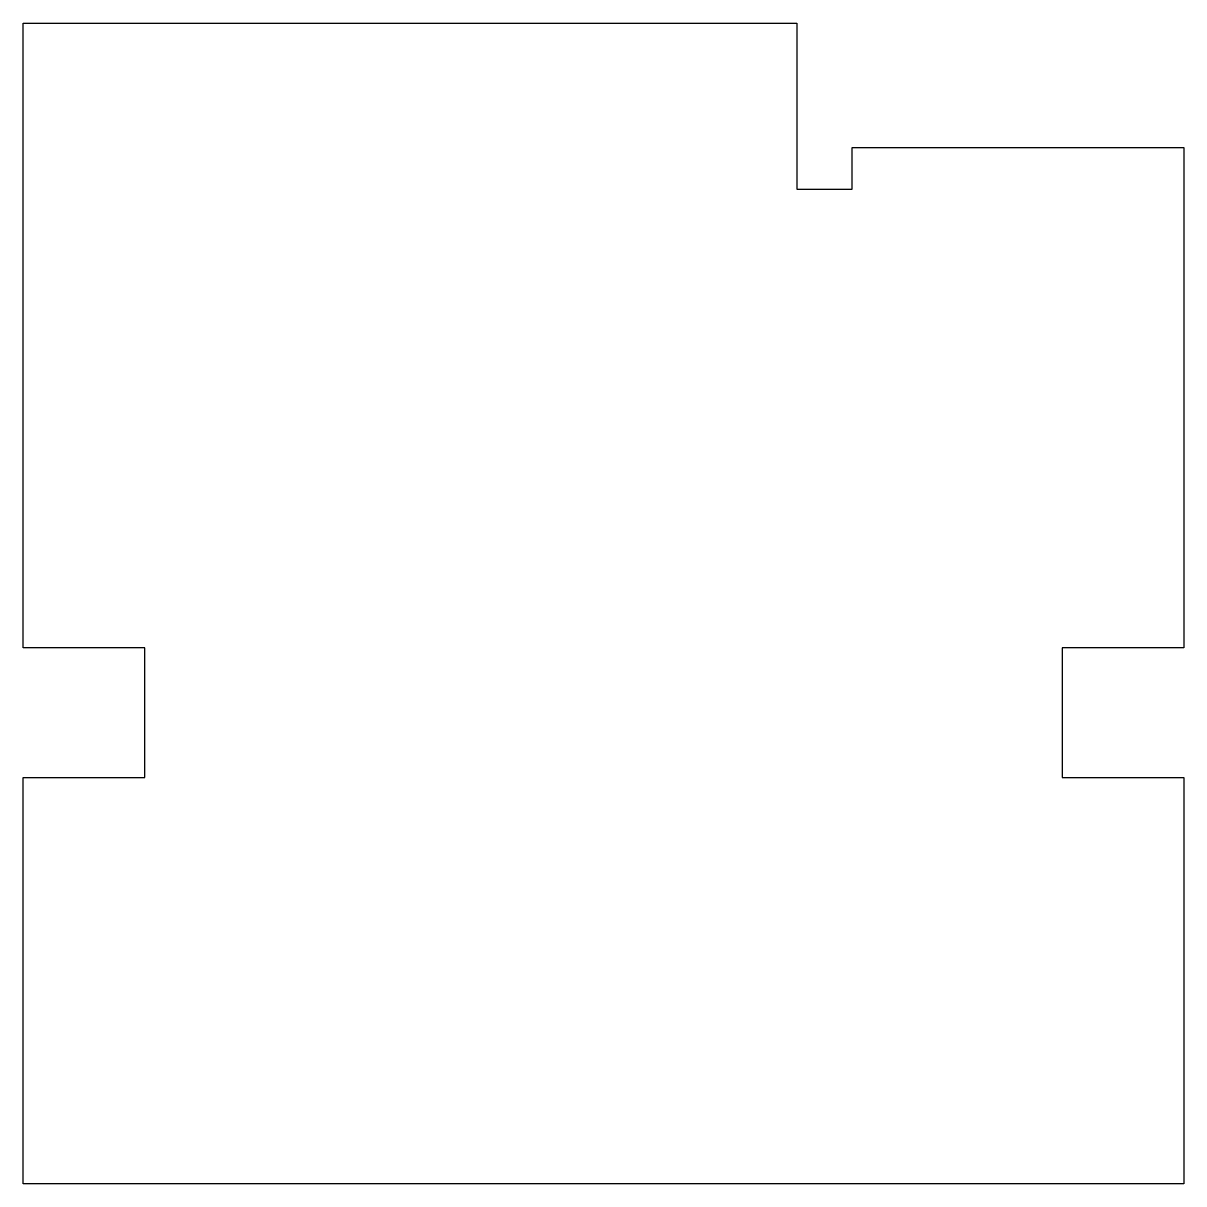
# Model space of a CAD drawing. Header units: millimetres. Extents: x 0 to 420, y 0 to 420.
import ezdxf

# ---------------------------------------------------------------- set-up
doc = ezdxf.new("R2010")
doc.units = ezdxf.units.MM
doc.layers.get('0').update_dxf_attribs({"linetype": 'CONTINUOUS'})

msp = doc.modelspace()

# ---------------------------------------------------------------- linework, layer by layer
for p, q in [((0, 194), (0, 420)), ((0, 420), (280, 420)), ((280, 420), (280, 360)), ((300, 360), (300, 375)), ((300, 375), (420, 375)), ((420, 375), (420, 194)), ((280, 360), (300, 360)), ((44, 194), (0, 194)), ((44, 147), (44, 194)), ((420, 194), (376, 194)), ((376, 194), (376, 147)), ((0, 0), (0, 147)), ((0, 147), (44, 147)), ((376, 147), (420, 147)), ((420, 147), (420, 0)), ((420, 0), (0, 0))]:
    msp.add_line(p, q)

doc.saveas('drawing.dxf')
